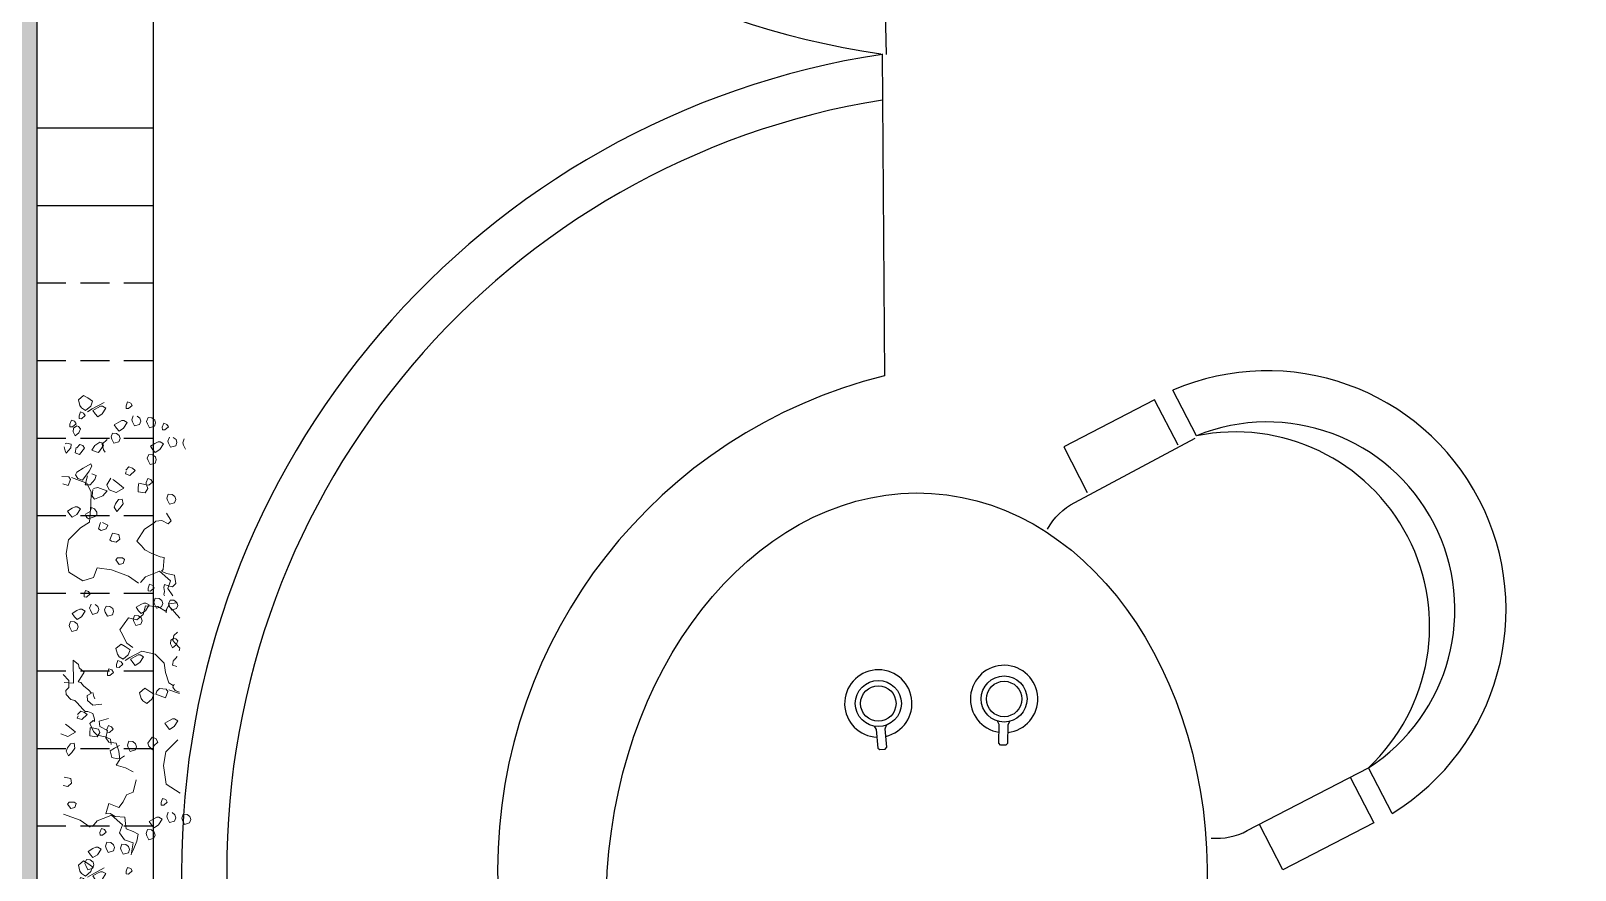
# Model space of a CAD drawing. Header units: millimetres. Extents: x 10088 to 21623, y -4423 to -852.
# Drawn here: x 11568 to 11767.1, y -4168.8 to -4060.7 of the extents above; entities that cross this region are included whole.
import ezdxf

# ---------------------------------------------------------------- set-up
doc = ezdxf.new("R2010")
doc.units = ezdxf.units.MM
doc.linetypes.add('HIDDEN2', pattern=[0.1875, 0.125, -0.0625])
doc.layers.add('bitki', color=85, linetype='Continuous', lineweight=5)
doc.layers.add('TEFRIS', color=11, linetype='Continuous')

# ---------------------------------------------------------------- blocks, each defined once
blk = doc.blocks.new('rgdf')
for p, q in [((11668.84, -3963.01), (11669.76, -3998.78)), ((11669.31, -3998.69), (11669.55, -4034.36)), ((11668.42, -4073.12), (11668.65, -4073.5)), ((11668.65, -4073.5), (11668.84, -4075.55)), ((11669.63, -4073.41), (11669.79, -4073)), ((11669.82, -4075.46), (11669.63, -4073.41)), ((11682.26, -4072.96), (11682.07, -4072.56)), ((11682.22, -4075.02), (11682.26, -4072.96)), ((11683.24, -4072.98), (11683.2, -4075.04)), ((11683.45, -4072.59), (11683.24, -4072.98)), ((11682.41, -4075.22), (11682.22, -4075.02)), ((11683, -4075.23), (11682.41, -4075.22)), ((11683.2, -4075.04), (11683, -4075.23)), ((11668.84, -4075.55), (11669.05, -4075.73)), ((11669.05, -4075.73), (11669.64, -4075.67)), ((11669.64, -4075.67), (11669.82, -4075.46))]:
    blk.add_line(p, q)
for centre, radius in [((11668.88, -4070.62), 2.55), ((11682.81, -4070.12), 2.55), ((11682.81, -4070.12), 1.96), ((11668.88, -4070.62), 1.96)]:
    blk.add_circle(centre, radius)
for centre, radius, start, end in [((11682.33, -3908.3), 91.35, 98.6648, 261.6999), ((11683.07, -4089.06), 91.35, 98.6648, 261.6999), ((11683.07, -4089.06), 86.35, 99.148, 261.1863), ((11683.07, -4089.06), 56.35, 103.8863, 256.1444), ((11682.81, -4070.12), 3.73, 276.395, 261.2737), ((11668.88, -4070.62), 3.73, 282.7786, 267.6573)]:
    blk.add_arc(centre, radius, start, end)
blk.add_ellipse((11672.03, -4091.3), major_axis=(-2.75, -43.94), ratio=0.754838)
blk = doc.blocks.new('wqerty')
at = {"layer": 'TEFRIS'}
for p, q in [((11718.41, -3482.96), (11715.54, -3476.99)), ((11742.11, -3532.39), (11739.25, -3526.42))]:
    blk.add_line(p, q, dxfattribs=at)
for points in [[(11716.03, -3484.1), (11713.16, -3478.13), (11701.26, -3483.84), (11704.12, -3489.81)], [(11736.87, -3527.56), (11739.73, -3533.53), (11727.83, -3539.24), (11724.97, -3533.27)]]:
    blk.add_lwpolyline(points, dxfattribs=at)
for points in [[(11739.25, -3526.42, 0.755929), (11718.41, -3482.96, 0.755929)], [(11698.84, -3494.37, -0.142651), (11702.47, -3491.05), (11718.25, -3483.26)], [(11718.71, -3534.85, 0.137245), (11723.38, -3534.03), (11739.25, -3526.42)]]:
    blk.add_lwpolyline(points, format="xyb", dxfattribs=at)
for radius, start, end in [(30.8, 299.7173, 111.5252), (24.2, 300.8371, 110.4053)]:
    blk.add_arc((11726.84, -3505.64), radius, start, end, dxfattribs=at)
blk = doc.blocks.new('khkjfd')
at = {"layer": 'bitki', "ltscale": 2}
for p, q in [((10064.36, -3806.21), (10061.28, -3807.87)), ((10063.43, -3807.18), (10062.64, -3807.57)), ((10063.95, -3807.18), (10063.43, -3807.18)), ((10064.8, -3807.69), (10063.95, -3807.18)), ((10070.38, -3806.07), (10070.01, -3807.08)), ((10070.01, -3807.08), (10070.03, -3807.76)), ((10071.19, -3806.36), (10070.38, -3806.07)), ((10070.66, -3807.8), (10071.61, -3807)), ((10071.61, -3807), (10071.19, -3806.36)), ((10055.89, -3810.77), (10055.52, -3811.78)), ((10056.69, -3811.06), (10055.89, -3810.77)), ((10057.11, -3811.69), (10056.69, -3811.06)), ((10058.24, -3808.67), (10057.87, -3809.68)), ((10057.87, -3809.68), (10057.88, -3810.36)), ((10057.88, -3810.36), (10058.51, -3810.4)), ((10059.04, -3808.96), (10058.24, -3808.67)), ((10058.51, -3810.4), (10059.46, -3809.59)), ((10059.46, -3809.59), (10059.04, -3808.96)), ((10061.28, -3807.87), (10060.06, -3808.62)), ((10062.64, -3807.57), (10061.46, -3808.29)), ((10061.46, -3808.29), (10062.05, -3809.17)), ((10062.05, -3809.17), (10062.7, -3809.89)), ((10062.7, -3809.89), (10063.87, -3809.17)), ((10063.87, -3809.17), (10064.8, -3807.69)), ((10068.12, -3811.27), (10066.95, -3812)), ((10068.91, -3810.89), (10068.12, -3811.27)), ((10069.43, -3810.89), (10068.91, -3810.89)), ((10070.29, -3811.4), (10069.43, -3810.89)), ((10070.03, -3807.76), (10070.66, -3807.8)), ((10071.82, -3809.63), (10071.45, -3810.65)), ((10071.45, -3810.65), (10071.64, -3811.2)), ((10071.64, -3811.2), (10072.16, -3812.25)), ((10073.54, -3810.26), (10072.83, -3809.72)), ((10073.47, -3811.87), (10073.78, -3811.02)), ((10073.78, -3811.02), (10073.54, -3810.26)), ((10075.67, -3810.11), (10075.3, -3811.13)), ((10075.3, -3811.13), (10075.49, -3811.68)), ((10076.68, -3810.19), (10075.67, -3810.11)), ((10075.67, -3810.11), (10075.67, -3810.11)), ((10077.39, -3810.74), (10076.68, -3810.19)), ((10077.63, -3811.5), (10077.39, -3810.74)), ((10055.52, -3811.78), (10055.53, -3812.46)), ((10055.53, -3812.46), (10056.17, -3812.5)), ((10056.17, -3812.5), (10057.11, -3811.69)), ((10066.5, -3814.09), (10066.13, -3815.11)), ((10066.13, -3815.11), (10066.32, -3815.66)), ((10067.51, -3814.18), (10066.5, -3814.09)), ((10066.5, -3814.09), (10066.5, -3814.09)), ((10066.95, -3812), (10067.54, -3812.88)), ((10068.22, -3814.72), (10067.51, -3814.18)), ((10067.54, -3812.88), (10068.19, -3813.6)), ((10068.19, -3813.6), (10069.36, -3812.88)), ((10068.46, -3815.48), (10068.22, -3814.72)), ((10069.36, -3812.88), (10070.29, -3811.4)), ((10072.16, -3812.25), (10073.47, -3811.87)), ((10075.49, -3811.68), (10076.01, -3812.73)), ((10076.01, -3812.73), (10077.32, -3812.35)), ((10077.32, -3812.35), (10077.63, -3811.5)), ((10079.72, -3811.58), (10079.35, -3812.59)), ((10079.35, -3812.59), (10079.36, -3813.27)), ((10079.36, -3813.27), (10080, -3813.31)), ((10080.52, -3811.87), (10079.72, -3811.58)), ((10080, -3813.31), (10080.94, -3812.5)), ((10080.94, -3812.5), (10080.52, -3811.87)), ((10081.16, -3815.14), (10080.79, -3816.15)), ((10082.88, -3815.77), (10082.17, -3815.22)), ((10054.02, -3817.64), (10054.28, -3818.69)), ((10054.28, -3818.69), (10054.59, -3819.28)), ((10054.62, -3816.71), (10054.3, -3816.88)), ((10054.59, -3819.28), (10055.75, -3817.89)), ((10055.83, -3816.96), (10054.62, -3816.71)), ((10055.75, -3817.89), (10055.83, -3816.96)), ((10057.09, -3817.86), (10056.86, -3819.21)), ((10056.86, -3819.21), (10058, -3819.63)), ((10058.04, -3817.05), (10057.32, -3817.94)), ((10058, -3819.63), (10059.26, -3817.98)), ((10058.84, -3817.35), (10058.04, -3817.05)), ((10059.26, -3817.98), (10058.84, -3817.35)), ((10061.96, -3817.34), (10061.16, -3818.48)), ((10061.16, -3818.48), (10062.3, -3818.9)), ((10063.2, -3816.45), (10061.96, -3817.34)), ((10062.3, -3818.9), (10062.88, -3819.11)), ((10062.88, -3819.11), (10064.19, -3817.29)), ((10063.77, -3816.66), (10063.2, -3816.45)), ((10064.19, -3817.29), (10063.77, -3816.66)), ((10065.15, -3815.8), (10063.82, -3816.94)), ((10063.82, -3816.94), (10064.19, -3818.42)), ((10064.19, -3818.42), (10064.61, -3819.05)), ((10066.32, -3815.66), (10066.84, -3816.71)), ((10066.84, -3816.71), (10068.15, -3816.33)), ((10068.15, -3816.33), (10068.46, -3815.48)), ((10077.46, -3816.78), (10076.29, -3817.5)), ((10076.29, -3817.5), (10076.87, -3818.39)), ((10076.87, -3818.39), (10077.52, -3819.1)), ((10078.25, -3816.4), (10077.46, -3816.78)), ((10077.52, -3819.1), (10078.7, -3818.38)), ((10078.77, -3816.4), (10078.25, -3816.4)), ((10078.7, -3818.38), (10079.63, -3816.9)), ((10079.63, -3816.9), (10078.77, -3816.4)), ((10080.79, -3816.15), (10080.98, -3816.7)), ((10080.98, -3816.7), (10081.5, -3817.76)), ((10081.5, -3817.76), (10082.81, -3817.37)), ((10082.81, -3817.37), (10083.12, -3816.53)), ((10083.12, -3816.53), (10082.88, -3815.77)), ((10085.01, -3815.62), (10084.64, -3816.63)), ((10084.64, -3816.63), (10084.83, -3817.18)), ((10084.83, -3817.18), (10085.35, -3818.24)), ((10085.01, -3815.62), (10085.01, -3815.62)), ((10058.94, -3823.13), (10057.26, -3824.15)), ((10060.9, -3822.03), (10058.94, -3823.13)), ((10060.48, -3823.89), (10061.2, -3822.62)), ((10061.2, -3822.62), (10060.9, -3822.03)), ((10070.75, -3822.85), (10069.92, -3823.7)), ((10071.66, -3823.18), (10070.75, -3822.85)), ((10072.38, -3823.73), (10071.66, -3823.18)), ((10075.84, -3819.6), (10075.47, -3820.61)), ((10075.47, -3820.61), (10075.66, -3821.16)), ((10075.66, -3821.16), (10076.18, -3822.22)), ((10076.85, -3819.68), (10075.84, -3819.6)), ((10075.84, -3819.6), (10075.84, -3819.6)), ((10076.18, -3822.22), (10077.49, -3821.83)), ((10077.56, -3820.23), (10076.85, -3819.68)), ((10077.49, -3821.83), (10077.8, -3820.99)), ((10077.8, -3820.99), (10077.56, -3820.23)), ((10055.24, -3825.42), (10053.47, -3825.26)), ((10053.69, -3827.16), (10055.07, -3827.66)), ((10055.07, -3827.66), (10055.66, -3826.06)), ((10055.66, -3826.06), (10055.24, -3825.42)), ((10058.71, -3826.6), (10055.96, -3825.59)), ((10057.26, -3824.15), (10056.98, -3824.91)), ((10056.98, -3824.91), (10057.57, -3825.8)), ((10057.57, -3825.8), (10058.72, -3826.22)), ((10059.86, -3827.02), (10058.71, -3826.6)), ((10058.72, -3826.22), (10060.48, -3823.89)), ((10060.02, -3825.16), (10059.44, -3827.44)), ((10060.96, -3829.34), (10059.86, -3827.02)), ((10060.74, -3827.44), (10061.91, -3826.04)), ((10062.28, -3825.03), (10061.13, -3824.61)), ((10061.91, -3826.04), (10062.28, -3825.03)), ((10066.05, -3825.73), (10065.03, -3827.47)), ((10066.79, -3826.2), (10066.56, -3826.11)), ((10067.5, -3826.74), (10066.79, -3826.2)), ((10068.72, -3827.67), (10067.5, -3826.74)), ((10070.05, -3824.03), (10069.84, -3824.63)), ((10069.84, -3824.63), (10070.98, -3825.05)), ((10070.98, -3825.05), (10072.38, -3823.73)), ((10073.19, -3827.19), (10073.1, -3828.5)), ((10075.3, -3827.48), (10073.25, -3827.03)), ((10075.57, -3825.8), (10075.2, -3826.82)), ((10075.2, -3826.82), (10075.21, -3827.49)), ((10076.38, -3826.09), (10075.57, -3825.8)), ((10075.85, -3827.53), (10076.8, -3826.73)), ((10076.8, -3826.73), (10076.38, -3826.09)), ((10059.44, -3827.44), (10060.74, -3827.44)), ((10060.94, -3832.59), (10060.96, -3829.34)), ((10061.47, -3828.66), (10061.22, -3830.39)), ((10061.22, -3830.39), (10061.87, -3831.11)), ((10062.69, -3828.15), (10061.56, -3828.41)), ((10061.87, -3831.11), (10064.01, -3830.26)), ((10064.07, -3828.65), (10062.69, -3828.15)), ((10064.01, -3830.26), (10065.1, -3829.03)), ((10065.1, -3829.03), (10064.07, -3828.65)), ((10065.03, -3827.47), (10065.6, -3828.73)), ((10065.6, -3828.73), (10067.44, -3829.41)), ((10067.44, -3829.41), (10069.4, -3828.3)), ((10069.02, -3831.13), (10068.06, -3831.26)), ((10069.4, -3828.3), (10068.72, -3827.67)), ((10069.22, -3832.36), (10069.02, -3831.13)), ((10073.1, -3828.5), (10073.08, -3829.26)), ((10073.08, -3829.26), (10074.96, -3829.47)), ((10074.96, -3829.47), (10075.62, -3828.37)), ((10075.21, -3827.49), (10075.85, -3827.53)), ((10075.62, -3828.37), (10075.3, -3827.48)), ((10080.86, -3829.84), (10080.49, -3830.86)), ((10080.49, -3830.86), (10080.68, -3831.41)), ((10081.87, -3829.92), (10080.86, -3829.84)), ((10080.86, -3829.84), (10080.86, -3829.84)), ((10082.58, -3830.47), (10081.87, -3829.92)), ((10082.51, -3832.08), (10082.82, -3831.23)), ((10082.82, -3831.23), (10082.58, -3830.47)), ((10056.06, -3833.49), (10054.89, -3834.21)), ((10054.89, -3834.21), (10055.47, -3835.1)), ((10055.47, -3835.1), (10056.12, -3835.81)), ((10056.85, -3833.11), (10056.06, -3833.49)), ((10056.12, -3835.81), (10057.3, -3835.09)), ((10057.37, -3833.11), (10056.85, -3833.11)), ((10057.3, -3835.09), (10058.23, -3833.61)), ((10058.23, -3833.61), (10057.37, -3833.11)), ((10059.46, -3835.21), (10059.88, -3835.85)), ((10060.7, -3834.32), (10059.52, -3835.05)), ((10060.6, -3837.07), (10060.77, -3834.83)), ((10061.07, -3833.31), (10060.7, -3834.32)), ((10060.77, -3834.83), (10060.94, -3832.59)), ((10061.87, -3833.6), (10061.07, -3833.31)), ((10062.46, -3834.49), (10061.87, -3833.6)), ((10062.49, -3835.46), (10062.46, -3834.49)), ((10067.28, -3832.32), (10066.97, -3833.17)), ((10066.97, -3833.17), (10067.58, -3834.35)), ((10068.06, -3831.26), (10067.28, -3832.32)), ((10067.58, -3834.35), (10068.41, -3833.5)), ((10068.41, -3833.5), (10069.22, -3832.36)), ((10080.4, -3834.75), (10081.63, -3836.77)), ((10080.68, -3831.41), (10081.2, -3832.46)), ((10081.2, -3832.46), (10082.51, -3832.08)), ((10055.18, -3841.6), (10058.26, -3838.51)), ((10058.26, -3838.51), (10060.6, -3837.07)), ((10059.88, -3835.85), (10060.28, -3836.18)), ((10060.28, -3836.18), (10062.49, -3835.46)), ((10063.44, -3837.15), (10062.85, -3838.75)), ((10062.85, -3838.75), (10063.59, -3839.22)), ((10063.59, -3839.22), (10064.9, -3838.83)), ((10065.27, -3837.82), (10063.96, -3837.15)), ((10064.9, -3838.83), (10065.27, -3837.82)), ((10074.79, -3838.89), (10072.79, -3841.95)), ((10077.25, -3837.24), (10074.79, -3838.89)), ((10077.7, -3836.83), (10077.25, -3837.24)), ((10079.21, -3836.67), (10077.7, -3836.83)), ((10080.82, -3837.51), (10079.21, -3836.67)), ((10081.63, -3836.77), (10080.82, -3837.51)), ((10054.54, -3845.11), (10055.18, -3841.6)), ((10066.47, -3839.89), (10065.82, -3841.66)), ((10065.82, -3841.66), (10066.22, -3842)), ((10066.22, -3842), (10067.43, -3842.25)), ((10068.17, -3840.22), (10066.47, -3839.89)), ((10067.43, -3842.25), (10068.37, -3841.44)), ((10068.37, -3841.44), (10068.17, -3840.22)), ((10072.79, -3841.95), (10073.95, -3843.21)), ((10055.24, -3849.97), (10054.54, -3845.11)), ((10067.77, -3846.3), (10067.32, -3846.81)), ((10067.32, -3846.81), (10068.19, -3847.99)), ((10069.07, -3846.3), (10067.77, -3846.3)), ((10069.58, -3846.68), (10069.07, -3846.3)), ((10069.21, -3847.69), (10069.58, -3846.68)), ((10073.95, -3843.21), (10074.86, -3844.21)), ((10074.86, -3844.21), (10076.47, -3845.06)), ((10076.47, -3845.06), (10078.8, -3845.97)), ((10078.8, -3845.97), (10079.8, -3846.15)), ((10079.8, -3846.15), (10079.55, -3849.31)), ((10058.83, -3852.24), (10055.24, -3849.97)), ((10062.53, -3848.89), (10061.63, -3851.35)), ((10066.25, -3849.39), (10062.53, -3848.89)), ((10070.61, -3850.99), (10066.25, -3849.39)), ((10068.19, -3847.99), (10069.21, -3847.69)), ((10073.2, -3852.8), (10070.61, -3850.99)), ((10074.97, -3851.14), (10073.76, -3852.6)), ((10078.01, -3849.95), (10074.97, -3851.14)), ((10078.62, -3849.7), (10078.01, -3849.95)), ((10081.49, -3852.18), (10078.62, -3849.7)), ((10079.55, -3849.31), (10079.1, -3849.73)), ((10079.1, -3849.73), (10080.46, -3850.31)), ((10080.46, -3850.31), (10082.52, -3850.74)), ((10082.52, -3850.74), (10082.84, -3852.9)), ((10061.63, -3851.35), (10058.83, -3852.24)), ((10059.55, -3854.65), (10059.18, -3855.67)), ((10060.35, -3854.95), (10059.55, -3854.65)), ((10060.77, -3855.58), (10060.35, -3854.95)), ((10076.06, -3853.1), (10075.69, -3854.11)), ((10075.69, -3854.11), (10075.7, -3854.79)), ((10075.7, -3854.79), (10076.34, -3854.83)), ((10076.86, -3853.39), (10076.06, -3853.1)), ((10076.34, -3854.83), (10077.28, -3854.02)), ((10077.28, -3854.02), (10076.86, -3853.39)), ((10079.91, -3853.14), (10079.77, -3853.88)), ((10079.77, -3853.88), (10079.93, -3854.96)), ((10079.93, -3854.96), (10079.78, -3855.71)), ((10080.88, -3853.47), (10079.91, -3853.14)), ((10080.75, -3854.21), (10081.49, -3852.18)), ((10082.03, -3856.03), (10080.75, -3854.21)), ((10081.94, -3853.72), (10080.88, -3853.47)), ((10082.84, -3852.9), (10081.94, -3853.72)), ((10059.18, -3855.67), (10059.19, -3856.34)), ((10059.19, -3856.34), (10059.82, -3856.39)), ((10059.82, -3856.39), (10060.77, -3855.58)), ((10060.98, -3858.22), (10060.61, -3859.23)), ((10062.7, -3858.85), (10061.99, -3858.3)), ((10062.95, -3859.61), (10062.7, -3858.85)), ((10064.83, -3858.7), (10064.46, -3859.71)), ((10065.84, -3858.78), (10064.83, -3858.7)), ((10064.83, -3858.7), (10064.83, -3858.7)), ((10066.56, -3859.32), (10065.84, -3858.78)), ((10073.8, -3858.3), (10072.63, -3859.02)), ((10072.63, -3859.02), (10073.21, -3859.91)), ((10074.59, -3857.92), (10073.8, -3858.3)), ((10075.03, -3858.61), (10074.43, -3860.85)), ((10075.11, -3857.92), (10074.59, -3857.92)), ((10078.15, -3858.81), (10075.03, -3858.61)), ((10075.04, -3859.9), (10075.97, -3858.42)), ((10075.97, -3858.42), (10075.11, -3857.92)), ((10077.49, -3856.66), (10077.12, -3857.68)), ((10077.12, -3857.68), (10077.31, -3858.22)), ((10077.31, -3858.22), (10077.84, -3859.28)), ((10078.51, -3856.74), (10077.49, -3856.66)), ((10077.49, -3856.66), (10077.49, -3856.66)), ((10077.84, -3859.28), (10079.15, -3858.9)), ((10078.15, -3858.81), (10080.19, -3860.04)), ((10079.22, -3857.29), (10078.51, -3856.74)), ((10079.15, -3858.9), (10079.46, -3858.05)), ((10079.46, -3858.05), (10079.22, -3857.29)), ((10079.78, -3855.71), (10079.9, -3856.09)), ((10080.19, -3860.04), (10081.19, -3858.11)), ((10080.45, -3859.69), (10080.96, -3858.61)), ((10080.96, -3858.61), (10082.12, -3859.87)), ((10081.35, -3857.14), (10080.98, -3858.15)), ((10080.98, -3858.15), (10081.17, -3858.7)), ((10081.17, -3858.7), (10081.69, -3859.76)), ((10081.19, -3858.11), (10083.01, -3857.89)), ((10082.36, -3857.22), (10081.35, -3857.14)), ((10081.35, -3857.14), (10081.35, -3857.14)), ((10083.07, -3857.77), (10082.36, -3857.22)), ((10083, -3859.37), (10083.31, -3858.53)), ((10083.31, -3858.53), (10083.07, -3857.77)), ((10055.66, -3862.68), (10055.29, -3863.69)), ((10056.67, -3862.76), (10055.66, -3862.68)), ((10055.66, -3862.68), (10055.66, -3862.68)), ((10057.29, -3859.86), (10056.11, -3860.58)), ((10056.11, -3860.58), (10056.7, -3861.47)), ((10057.38, -3863.31), (10056.67, -3862.76)), ((10056.7, -3861.47), (10057.35, -3862.18)), ((10058.08, -3859.48), (10057.29, -3859.86)), ((10057.35, -3862.18), (10058.52, -3861.46)), ((10058.6, -3859.47), (10058.08, -3859.48)), ((10058.52, -3861.46), (10059.45, -3859.98)), ((10059.45, -3859.98), (10058.6, -3859.47)), ((10060.61, -3859.23), (10060.8, -3859.78)), ((10060.8, -3859.78), (10061.33, -3860.84)), ((10061.33, -3860.84), (10062.64, -3860.45)), ((10062.64, -3860.45), (10062.95, -3859.61)), ((10064.46, -3859.71), (10064.65, -3860.26)), ((10064.65, -3860.26), (10065.18, -3861.31)), ((10065.18, -3861.31), (10066.49, -3860.93)), ((10066.49, -3860.93), (10066.8, -3860.08)), ((10066.8, -3860.08), (10066.56, -3859.32)), ((10070.65, -3861.73), (10068.43, -3864.81)), ((10072.74, -3862.29), (10070.65, -3861.73)), ((10072.18, -3861.12), (10071.8, -3862.13)), ((10071.8, -3862.13), (10071.99, -3862.68)), ((10071.99, -3862.68), (10072.52, -3863.74)), ((10073.19, -3861.2), (10072.18, -3861.12)), ((10072.18, -3861.12), (10072.18, -3861.12)), ((10074.43, -3860.85), (10072.74, -3862.29)), ((10073.9, -3861.75), (10073.19, -3861.2)), ((10073.21, -3859.91), (10073.86, -3860.62)), ((10073.83, -3863.35), (10074.14, -3862.51)), ((10073.86, -3860.62), (10075.04, -3859.9)), ((10074.14, -3862.51), (10073.9, -3861.75)), ((10080.31, -3860.43), (10080.45, -3859.69)), ((10081.69, -3859.76), (10083, -3859.37)), ((10082.12, -3859.87), (10082.42, -3860.21)), ((10082.42, -3860.21), (10083.88, -3861.8)), ((10055.29, -3863.69), (10055.48, -3864.24)), ((10055.48, -3864.24), (10056.01, -3865.3)), ((10056.01, -3865.3), (10057.32, -3864.91)), ((10057.32, -3864.91), (10057.63, -3864.07)), ((10057.63, -3864.07), (10057.38, -3863.31)), ((10068.43, -3864.81), (10068.74, -3865.4)), ((10068.74, -3865.4), (10070.19, -3868.31)), ((10072.52, -3863.74), (10073.83, -3863.35)), ((10082.41, -3866.97), (10081.56, -3867.52)), ((10082.35, -3866.26), (10082.09, -3867.61)), ((10083.25, -3865.44), (10082.35, -3866.26)), ((10082.87, -3867.13), (10082.41, -3866.97)), ((10068.72, -3868.5), (10067.39, -3869.64)), ((10067.39, -3869.64), (10067.76, -3871.12)), ((10069.78, -3869.17), (10068.72, -3868.5)), ((10071.03, -3870.01), (10069.78, -3869.17)), ((10070.19, -3868.31), (10071.76, -3869.4)), ((10070.56, -3871.28), (10071.03, -3870.01)), ((10074.03, -3870.33), (10070.95, -3871.98)), ((10077.51, -3871.12), (10074.03, -3870.33)), ((10081.56, -3867.52), (10081.48, -3868.45)), ((10081.48, -3868.45), (10082.01, -3869.5)), ((10082.01, -3869.5), (10082.95, -3868.7)), ((10082.09, -3867.61), (10082.69, -3868.27)), ((10082.69, -3868.27), (10082.69, -3868.27)), ((10082.69, -3868.27), (10083.85, -3869.53)), ((10083.32, -3867.68), (10082.87, -3867.13)), ((10082.95, -3868.7), (10083.32, -3867.68)), ((10083.85, -3869.53), (10083.71, -3870.27)), ((10056.43, -3878.54), (10056.39, -3872.67)), ((10056.39, -3872.67), (10057.75, -3873.78)), ((10057.75, -3873.78), (10057.86, -3874.67)), ((10057.86, -3874.67), (10059.22, -3875.78)), ((10065.56, -3874.88), (10065.19, -3875.9)), ((10066.36, -3875.17), (10065.56, -3874.88)), ((10067.91, -3872.78), (10067.54, -3873.79)), ((10067.54, -3873.79), (10067.55, -3874.47)), ((10067.55, -3874.47), (10068.19, -3874.51)), ((10067.76, -3871.12), (10068.18, -3871.75)), ((10068.71, -3873.07), (10067.91, -3872.78)), ((10068.18, -3871.75), (10069.24, -3872.43)), ((10068.19, -3874.51), (10069.13, -3873.71)), ((10069.13, -3873.71), (10068.71, -3873.07)), ((10069.24, -3872.43), (10070.56, -3871.28)), ((10070.95, -3871.98), (10069.73, -3872.73)), ((10072.31, -3871.68), (10071.13, -3872.4)), ((10071.13, -3872.4), (10071.72, -3873.29)), ((10071.72, -3873.29), (10072.37, -3874)), ((10073.1, -3871.3), (10072.31, -3871.68)), ((10072.37, -3874), (10073.54, -3873.28)), ((10073.62, -3871.29), (10073.1, -3871.3)), ((10073.54, -3873.28), (10074.47, -3871.8)), ((10074.47, -3871.8), (10073.62, -3871.29)), ((10079.8, -3873.39), (10077.51, -3871.12)), ((10080.21, -3875.84), (10079.8, -3873.39)), ((10082.2, -3872.54), (10081.96, -3873.9)), ((10081.96, -3873.9), (10083.11, -3874.32)), ((10083.14, -3871.74), (10082.43, -3872.63)), ((10053.78, -3876.32), (10055.24, -3877.91)), ((10054.07, -3878.37), (10056.43, -3878.54)), ((10055.24, -3877.91), (10055.26, -3879.73)), ((10059.22, -3875.78), (10057.66, -3878.23)), ((10057.66, -3878.23), (10058.31, -3878.44)), ((10058.31, -3878.44), (10059.03, -3879.26)), ((10065.19, -3875.9), (10065.2, -3876.57)), ((10065.2, -3876.57), (10065.84, -3876.61)), ((10065.84, -3876.61), (10066.78, -3875.81)), ((10066.78, -3875.81), (10066.36, -3875.17)), ((10081.07, -3878.46), (10080.21, -3875.84)), ((10082.15, -3879.18), (10081.07, -3878.46)), ((10082.37, -3878.84), (10082.09, -3879.6)), ((10055.26, -3879.73), (10054.45, -3880.48)), ((10054.45, -3880.48), (10054.55, -3881.49)), ((10054.55, -3881.49), (10055.76, -3882.81)), ((10055.76, -3882.81), (10056.82, -3883.06)), ((10059.03, -3879.26), (10060.39, -3880.37)), ((10061.1, -3881.19), (10059.94, -3881.78)), ((10059.94, -3881.78), (10060.09, -3883.04)), ((10060.39, -3880.37), (10061.1, -3881.19)), ((10061.4, -3880.97), (10061.66, -3882.02)), ((10061.66, -3882.02), (10061.97, -3882.61)), ((10074.82, -3879.91), (10073.49, -3881.06)), ((10073.49, -3881.06), (10073.86, -3882.54)), ((10073.86, -3882.54), (10074.28, -3883.17)), ((10075.87, -3880.59), (10074.82, -3879.91)), ((10075.34, -3883.84), (10076.66, -3882.7)), ((10077.13, -3881.43), (10075.87, -3880.59)), ((10076.66, -3882.7), (10077.13, -3881.43)), ((10077.93, -3880.67), (10077.65, -3881.43)), ((10077.65, -3881.43), (10078.8, -3881.85)), ((10078.58, -3879.95), (10077.93, -3880.67)), ((10080.34, -3880.11), (10078.58, -3879.95)), ((10078.8, -3881.85), (10080.17, -3882.35)), ((10080.17, -3882.35), (10080.76, -3880.74)), ((10080.76, -3880.74), (10080.34, -3880.11)), ((10083.81, -3881.28), (10081.06, -3880.28)), ((10082.09, -3879.6), (10082.68, -3880.48)), ((10082.68, -3880.48), (10083.82, -3880.9)), ((10056.82, -3883.06), (10057.37, -3883.66)), ((10057.37, -3883.66), (10058.83, -3885.25)), ((10057.64, -3886.97), (10057.42, -3887.57)), ((10058.33, -3885.79), (10057.5, -3886.64)), ((10059.25, -3886.12), (10058.33, -3885.79)), ((10058.57, -3887.99), (10059.96, -3886.67)), ((10058.83, -3885.25), (10059.44, -3885.91)), ((10059.96, -3886.67), (10059.25, -3886.12)), ((10059.44, -3885.91), (10060.11, -3885.91)), ((10060.09, -3883.04), (10061.46, -3884.23)), ((10060.11, -3885.91), (10061.41, -3886.43)), ((10061.41, -3886.43), (10061.87, -3887.84)), ((10061.46, -3884.23), (10063.76, -3883.96)), ((10074.28, -3883.17), (10075.34, -3883.84)), ((10055.09, -3889.68), (10054.38, -3889.14)), ((10056.31, -3890.61), (10055.09, -3889.68)), ((10056.99, -3891.24), (10056.31, -3890.61)), ((10057.42, -3887.57), (10058.57, -3887.99)), ((10061.51, -3888.17), (10060.62, -3888.99)), ((10060.62, -3888.99), (10061.63, -3891)), ((10060.78, -3890.13), (10060.69, -3891.44)), ((10062.88, -3890.42), (10060.84, -3889.97)), ((10061.82, -3888.5), (10061.51, -3888.17)), ((10061.87, -3887.84), (10061.82, -3888.5)), ((10063.21, -3891.31), (10062.88, -3890.42)), ((10065.43, -3887.66), (10063.06, -3888.4)), ((10063.06, -3888.4), (10063.22, -3889.74)), ((10063.22, -3889.74), (10065.19, -3890.77)), ((10065.19, -3890.77), (10064.79, -3892.64)), ((10065.45, -3889.53), (10065.08, -3890.54)), ((10065.08, -3890.54), (10065.09, -3891.22)), ((10066.25, -3889.82), (10065.45, -3889.53)), ((10065.73, -3891.26), (10066.67, -3890.45)), ((10066.67, -3890.45), (10066.25, -3889.82)), ((10081.16, -3888.18), (10079.99, -3888.9)), ((10079.99, -3888.9), (10080.58, -3889.78)), ((10080.58, -3889.78), (10081.23, -3890.5)), ((10081.95, -3887.79), (10081.16, -3888.18)), ((10081.23, -3890.5), (10082.4, -3889.78)), ((10082.48, -3887.79), (10081.95, -3887.79)), ((10082.4, -3889.78), (10083.33, -3888.3)), ((10083.33, -3888.3), (10082.48, -3887.79)), ((10053.19, -3891.67), (10055.02, -3892.35)), ((10055.65, -3894.2), (10054.87, -3895.26)), ((10055.02, -3892.35), (10056.99, -3891.24)), ((10056.6, -3894.07), (10055.65, -3894.2)), ((10056.81, -3895.3), (10056.6, -3894.07)), ((10060.69, -3891.44), (10060.67, -3892.2)), ((10060.67, -3892.2), (10062.55, -3892.41)), ((10061.63, -3891), (10062.54, -3891.99)), ((10062.54, -3891.99), (10064.6, -3892.43)), ((10062.55, -3892.41), (10063.21, -3891.31)), ((10064.6, -3892.43), (10065.96, -3893.01)), ((10064.79, -3892.64), (10065.55, -3893.82)), ((10065.09, -3891.22), (10065.73, -3891.26)), ((10065.55, -3893.82), (10067.42, -3894.05)), ((10065.96, -3893.01), (10066.13, -3894.37)), ((10068.3, -3894.65), (10066.98, -3895.38)), ((10067.42, -3894.05), (10068.16, -3896.14)), ((10070.74, -3893.57), (10070.37, -3894.58)), ((10070.37, -3894.58), (10070.56, -3895.13)), ((10071.75, -3893.65), (10070.74, -3893.57)), ((10070.74, -3893.57), (10070.74, -3893.57)), ((10072.46, -3894.2), (10071.75, -3893.65)), ((10072.39, -3895.8), (10072.7, -3894.96)), ((10072.7, -3894.96), (10072.46, -3894.2)), ((10076.72, -3892.5), (10075.65, -3894.02)), ((10075.65, -3894.02), (10075.89, -3894.78)), ((10075.89, -3894.78), (10076.82, -3895.79)), ((10077.64, -3892.83), (10076.72, -3892.5)), ((10076.82, -3895.79), (10077.25, -3894.61)), ((10077.25, -3894.61), (10078.2, -3893.8)), ((10078.2, -3893.8), (10077.64, -3892.83)), ((10080.28, -3896.29), (10083.36, -3893.2)), ((10054.87, -3895.26), (10054.56, -3896.11)), ((10054.56, -3896.11), (10055.17, -3897.29)), ((10055.17, -3897.29), (10056, -3896.44)), ((10056, -3896.44), (10056.81, -3895.3)), ((10066.98, -3895.38), (10065.9, -3896)), ((10065.9, -3896), (10066.3, -3897.71)), ((10066.3, -3897.71), (10067.78, -3898.06)), ((10068.41, -3898.28), (10067.48, -3899.75)), ((10067.78, -3898.06), (10068.54, -3897.98)), ((10068.16, -3896.14), (10068.41, -3898.28)), ((10068.54, -3897.98), (10069.62, -3897.35)), ((10070.56, -3895.13), (10071.08, -3896.19)), ((10071.08, -3896.19), (10072.39, -3895.8)), ((10079.65, -3899.8), (10080.28, -3896.29)), ((10055.75, -3903.16), (10054.06, -3902.83)), ((10067.48, -3899.75), (10068.62, -3900.07)), ((10068.62, -3900.07), (10069.89, -3900.37)), ((10069.89, -3900.37), (10071.86, -3901.41)), ((10080.34, -3904.65), (10079.65, -3899.8)), ((10053.8, -3904.94), (10055.01, -3905.19)), ((10055.01, -3905.19), (10055.96, -3904.38)), ((10055.96, -3904.38), (10055.75, -3903.16)), ((10071.87, -3906.67), (10070.1, -3907.33)), ((10072.6, -3903.5), (10071.87, -3906.67)), ((10083.94, -3906.93), (10080.34, -3904.65)), ((10055.35, -3909.24), (10054.91, -3909.75)), ((10054.91, -3909.75), (10055.78, -3910.93)), ((10056.65, -3909.24), (10055.35, -3909.24)), ((10055.78, -3910.93), (10056.79, -3910.63)), ((10057.17, -3909.62), (10056.65, -3909.24)), ((10056.79, -3910.63), (10057.17, -3909.62)), ((10065.57, -3909.59), (10064.78, -3912.31)), ((10068.15, -3910.64), (10065.57, -3909.59)), ((10069.21, -3909.16), (10068.15, -3910.64)), ((10070.1, -3907.33), (10069.21, -3909.16)), ((10079.42, -3908.32), (10079.05, -3909.33)), ((10079.05, -3909.33), (10079.06, -3910.01)), ((10079.06, -3910.01), (10079.7, -3910.05)), ((10080.22, -3908.61), (10079.42, -3908.32)), ((10079.7, -3910.05), (10080.64, -3909.24)), ((10080.64, -3909.24), (10080.22, -3908.61)), ((10058.19, -3913.93), (10053.83, -3912.33)), ((10060.78, -3915.74), (10058.19, -3913.93)), ((10062.56, -3914.08), (10061.34, -3915.54)), ((10065.6, -3912.89), (10062.56, -3914.08)), ((10064.78, -3912.31), (10065.87, -3912.18)), ((10066.21, -3912.64), (10065.6, -3912.89)), ((10065.87, -3912.18), (10067.19, -3912.93)), ((10069.07, -3915.12), (10066.21, -3912.64)), ((10067.19, -3912.93), (10069.67, -3913.09)), ((10069.67, -3913.09), (10069.87, -3914.79)), ((10069.87, -3914.79), (10070.03, -3916.13)), ((10077.16, -3913.52), (10075.99, -3914.24)), ((10075.99, -3914.24), (10076.57, -3915.13)), ((10077.95, -3913.14), (10077.16, -3913.52)), ((10078.47, -3913.14), (10077.95, -3913.14)), ((10078.4, -3915.12), (10079.33, -3913.64)), ((10079.33, -3913.64), (10078.47, -3913.14)), ((10080.85, -3911.88), (10080.48, -3912.9)), ((10080.48, -3912.9), (10080.67, -3913.45)), ((10080.67, -3913.45), (10081.2, -3914.5)), ((10081.2, -3914.5), (10082.51, -3914.12)), ((10082.58, -3912.51), (10081.87, -3911.96)), ((10082.51, -3914.12), (10082.82, -3913.27)), ((10082.82, -3913.27), (10082.58, -3912.51)), ((10084.71, -3912.36), (10084.34, -3913.37)), ((10084.34, -3913.37), (10084.52, -3913.92)), ((10084.52, -3913.92), (10085.05, -3914.98)), ((10085.72, -3912.44), (10084.71, -3912.36)), ((10084.71, -3912.36), (10084.71, -3912.36)), ((10085.05, -3914.98), (10086.36, -3914.59)), ((10086.43, -3912.99), (10085.72, -3912.44)), ((10086.36, -3914.59), (10086.67, -3913.75)), ((10086.67, -3913.75), (10086.43, -3912.99)), ((10063.64, -3916.04), (10063.27, -3917.05)), ((10063.27, -3917.05), (10063.29, -3917.73)), ((10063.29, -3917.73), (10063.92, -3917.77)), ((10064.45, -3916.33), (10063.64, -3916.04)), ((10063.92, -3917.77), (10064.87, -3916.96)), ((10064.87, -3916.96), (10064.45, -3916.33)), ((10068.33, -3917.15), (10069.07, -3915.12)), ((10069.62, -3918.97), (10068.33, -3917.15)), ((10070.03, -3916.13), (10071.84, -3916.83)), ((10071.84, -3916.83), (10073.15, -3917.49)), ((10073.15, -3917.49), (10072.75, -3919.35)), ((10075.54, -3916.34), (10075.16, -3917.36)), ((10075.16, -3917.36), (10075.35, -3917.9)), ((10075.35, -3917.9), (10075.88, -3918.96)), ((10076.55, -3916.42), (10075.54, -3916.34)), ((10075.54, -3916.34), (10075.54, -3916.34)), ((10075.88, -3918.96), (10077.19, -3918.57)), ((10077.26, -3916.97), (10076.55, -3916.42)), ((10076.57, -3915.13), (10077.22, -3915.85)), ((10077.19, -3918.57), (10077.5, -3917.73)), ((10077.22, -3915.85), (10078.4, -3915.12)), ((10077.5, -3917.73), (10077.26, -3916.97)), ((10061.39, -3921.24), (10060.21, -3921.96)), ((10060.21, -3921.96), (10060.8, -3922.85)), ((10062.18, -3920.86), (10061.39, -3921.24)), ((10062.7, -3920.86), (10062.18, -3920.86)), ((10062.62, -3922.84), (10063.55, -3921.36)), ((10063.55, -3921.36), (10062.7, -3920.86)), ((10065.08, -3919.6), (10064.71, -3920.62)), ((10064.71, -3920.62), (10064.9, -3921.16)), ((10064.9, -3921.16), (10065.42, -3922.22)), ((10066.09, -3919.68), (10065.08, -3919.6)), ((10065.08, -3919.6), (10065.08, -3919.6)), ((10065.42, -3922.22), (10066.73, -3921.83)), ((10066.8, -3920.23), (10066.09, -3919.68)), ((10066.73, -3921.83), (10067.04, -3920.99)), ((10067.04, -3920.99), (10066.8, -3920.23)), ((10068.93, -3920.08), (10068.56, -3921.09)), ((10068.56, -3921.09), (10068.75, -3921.64)), ((10068.75, -3921.64), (10069.28, -3922.7)), ((10069.94, -3920.16), (10068.93, -3920.08)), ((10068.93, -3920.08), (10068.93, -3920.08)), ((10069.28, -3922.7), (10070.59, -3922.31)), ((10071.8, -3919.76), (10069.62, -3918.97)), ((10070.65, -3920.71), (10069.94, -3920.16)), ((10070.59, -3922.31), (10070.9, -3921.47)), ((10070.9, -3921.47), (10070.65, -3920.71)), ((10071.32, -3922.85), (10071.8, -3919.76)), ((10071.79, -3921.64), (10071.38, -3922.49)), ((10072.75, -3919.35), (10071.79, -3921.64)), ((10059.76, -3924.06), (10059.39, -3925.07)), ((10059.39, -3925.07), (10059.58, -3925.62)), ((10059.58, -3925.62), (10060.1, -3926.68)), ((10060.77, -3924.14), (10059.76, -3924.06)), ((10059.76, -3924.06), (10059.76, -3924.06)), ((10060.1, -3926.68), (10061.42, -3926.29)), ((10061.48, -3924.69), (10060.77, -3924.14)), ((10060.8, -3922.85), (10061.45, -3923.56)), ((10061.42, -3926.29), (10061.72, -3925.45)), ((10061.45, -3923.56), (10062.62, -3922.84)), ((10061.72, -3925.45), (10061.48, -3924.69))]:
    blk.add_line(p, q, dxfattribs=at)
for points in [[(10058.09, -3807.01), (10058.51, -3807.64), (10059.56, -3808.31), (10060.89, -3807.17), (10061.36, -3805.9), (10060.1, -3805.06), (10059.05, -3804.38), (10057.72, -3805.53)], [(10056.46, -3812.83), (10056.38, -3813.76), (10056.9, -3814.82), (10057.85, -3814.01), (10058.22, -3813), (10057.77, -3812.45), (10057.31, -3812.28)]]:
    blk.add_lwpolyline(points, close=True, dxfattribs=at)
blk = doc.blocks.new('jkgçgfl')
blk.add_line((11583.71, -3435.19), (11583.71, -4274.19))

msp = doc.modelspace()

# ---------------------------------------------------------------- hatches: boundary and pattern name
h = msp.add_hatch()
h.set_pattern_fill('ANSI33', color=256, scale=3)
h.set_pattern_definition([(45, (10285.36, -6373.43), (-13.47038, 13.47038), []), (45, (10298.831, -6373.43), (-13.47038, 13.47038), [9.525, -4.7625])])
h.paths.add_polyline_path([(11568.71, -3567.19), (11561.71, -3567.19), (11561.71, -3415.19), (11301.71, -3415.19), (11301.71, -2915.19), (12362.71, -2915.19), (12362.71, -3314.19), (12375.71, -3314.19), (12375.71, -3568.19), (12367.71, -3568.19), (12367.71, -3986.19), (12380.71, -3986.19), (12380.71, -4274.19), (12400.71, -4274.19), (12400.71, -2895.19), (11281.71, -2895.19), (11281.71, -3435.19), (11541.71, -3435.19), (11542.2, -4260.49), (11568.71, -4260.49)])

# ---------------------------------------------------------------- linework, layer by layer
for p, q in [((11568.71, -3567.19), (11568.71, -4260.49)), ((11583.71, -4073.19), (11568.71, -4073.19)), ((11583.71, -4083.19), (11568.71, -4083.19))]:
    msp.add_line(p, q)
at = {"linetype": 'HIDDEN2', "ltscale": 30}
for p, q in [((11583.71, -4093.19), (11568.71, -4093.19)), ((11583.71, -4103.19), (11568.71, -4103.19)), ((11583.71, -4113.19), (11568.71, -4113.19)), ((11583.71, -4123.19), (11568.71, -4123.19)), ((11583.71, -4133.19), (11568.71, -4133.19)), ((11583.71, -4143.19), (11568.71, -4143.19)), ((11583.71, -4153.19), (11568.71, -4153.19)), ((11583.71, -4163.19), (11568.71, -4163.19))]:
    msp.add_line(p, q, dxfattribs=at)

# ---------------------------------------------------------------- block references
for name, p, xscale, yscale, zscale in [('rgdf', (-1909.53, 592.3), 1.1643588, 1.1643588, 1.1643588), ('khkjfd', (6545.23, -2205.45), 0.5, 0.5, 0.5), ('khkjfd', (6545.23, -2265.45), 0.5, 0.5, 0.5)]:
    msp.add_blockref(name, p, dxfattribs=dict(xscale=xscale, yscale=yscale, zscale=zscale))
msp.add_blockref('jkgçgfl', (0, 0))
at = {"rotation": 1.77923012947829}
msp.add_blockref('wqerty', (-102.65, -995.42), dxfattribs=at)

doc.saveas('drawing.dxf')
